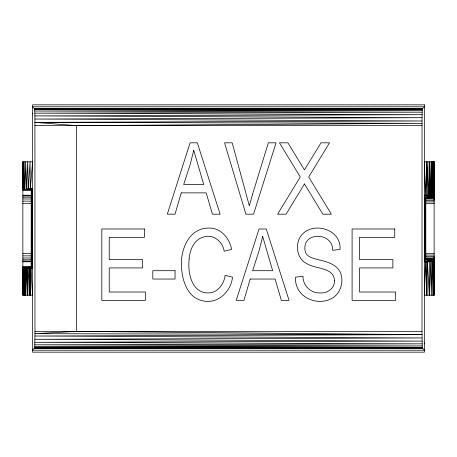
<?xml version="1.0" encoding="UTF-8"?>
<svg xmlns="http://www.w3.org/2000/svg" width="457" height="457" viewBox="0 0 457 457"><rect width="100%" height="100%" fill="white"/><g stroke="black" fill="none" stroke-linecap="round" stroke-linejoin="round"><path stroke-width="0.69" d="M34.972 331.376L34.743 347.731L32.578 350.216L424.41 350.216L422.262 347.914L422.011 331.376L422.045 117.7L422.302 108.892L424.41 106.784L32.578 106.784L34.686 108.892L34.921 115.889L34.972 331.376L422.011 331.376M424.41 197.355L425.41 197.561L425.798 198.092L434.104 197.647C433.499 195.39 430.58 195.379 428.689 195.185L426.924 161.807L425.421 195.15L424.41 161.807L434.133 161.807L434.133 200.423L425.798 200.423M425.633 259.279L432.391 261.158L432.83 295.193L433.367 260.61L425.764 259.085L433.95 259.873L433.802 295.193L433.367 260.61L425.69 259.216L432.391 261.158L431.288 295.193L431.02 261.547L424.41 261.358L424.719 259.633L424.41 261.358L429.334 261.775L427.398 261.85L426.924 295.193L425.421 261.85L424.41 295.193L434.133 295.193L433.95 259.873L425.793 258.993L434.15 258.908L425.798 258.908L424.599 259.639L424.41 261.358L427.398 261.85L429.272 295.193L429.334 261.775L433.367 260.61L434.15 258.908L434.133 256.577L425.798 256.577M434.15 198.092L425.798 198.092L434.001 197.247L433.802 161.807L433.682 196.693L425.747 197.881L433.373 196.39L432.83 161.807L432.385 195.836L425.633 197.721L432.333 195.819L431.288 161.807L431.225 195.493L425.507 197.624L431.808 195.642L431.288 161.807L430.174 195.31L424.41 195.642L424.547 197.355M32.578 268.19L32.578 267.196L23.404 267.334L23.181 295.193L22.959 267.196L32.578 268.19L30.916 268.122L32.578 295.193L22.85 295.193L22.85 267.088L30.482 267.111M425.798 199.024L434.15 199.024L434.133 161.807L434.001 197.247L425.781 197.961L433.682 196.693M31.185 189.912L32.578 189.804L23.044 189.769L23.181 161.807L23.598 189.626L22.85 189.912L30.288 189.889M430.174 195.31L429.272 161.807L428.689 195.185L424.41 195.642L425.41 197.561L431.02 195.447L431.288 161.807M23.404 267.334L24.152 295.193L24.455 267.516L32.578 267.196L31.185 267.088M431.808 195.642L425.598 197.687L432.333 195.819L432.83 161.807L433.042 196.162L425.747 197.881L433.396 196.413L433.802 161.807L433.95 197.127L425.781 197.961M27.443 267.842L27.711 295.193L27.443 267.699L26.695 267.773L27.711 295.193L28.74 267.956L30.059 295.193L30.476 268.088L32.367 268.122M426.421 195.15L426.924 161.807L427.398 195.15L424.41 195.15M23.598 189.626L24.152 161.807L24.707 189.449L23.598 189.626L32.304 189.809M32.116 267.185L32.578 267.196L24.004 267.448L24.152 295.193L24.992 267.585L25.375 267.516L25.701 295.193L26.695 267.773M30.059 295.193L29.596 267.956L29.311 268.002L30.059 295.193L30.916 268.122M32.578 113.976L32.618 113.113M424.364 343.887L424.41 343.024M429.272 295.193L431.02 261.547L425.513 259.376L432.391 261.158L425.57 259.336M32.15 189.769L32.578 189.249L24.707 189.449L26.249 189.278L25.701 161.807L24.707 189.449L30.288 189.095L32.578 161.807L22.85 161.807L22.85 295.193M425.404 259.439L431.02 261.547L425.376 259.456L424.41 261.358L424.833 259.616M425.21 259.525L424.41 261.358L424.959 259.593M425.199 259.53L424.41 261.358L425.01 259.582M424.41 261.358L425.113 259.553M32.15 189.095L32.578 188.81L26.249 189.267L27.711 161.807L28.145 189.272L26.249 189.267L32.578 189.249L28.145 189.061L30.059 161.807L30.288 188.884L32.578 188.81M25.375 267.631L31.402 267.631L32.578 267.196M432.385 195.836L425.701 197.801L433.042 196.162M31.23 189.626L32.578 189.249L31.23 189.449L31.185 267.374M425.747 197.881L433.396 196.413M31.402 267.334L32.367 267.196L22.959 267.196M428.689 195.185L424.41 195.642L424.662 197.361L424.41 195.642L429.329 195.225L429.272 161.807L429.454 195.236L424.41 195.642L424.799 197.378M30.482 267.956L29.596 268.025L32.367 268.025L31.402 267.631M76.656 331.376L34.972 333.661L422.017 334.633L76.656 331.376L76.656 125.624L34.966 122.367L422.022 120.985L34.949 119.043L422.045 117.7L34.921 115.889L422.085 114.69L34.875 113.147L422.131 112.182L34.823 111.022L422.182 110.354L34.766 109.629L422.245 109.269L34.726 109.086L422.302 108.892L34.686 108.892M31.402 267.196L31.944 267.179M431.02 195.447L424.41 195.642L424.901 197.395M76.656 125.624L422.017 123.339L34.966 122.367M422.017 334.633L34.961 336.015L422.034 337.957L34.938 339.3L422.068 341.111L34.903 342.31L422.108 343.853L34.852 344.818L422.159 345.978L34.801 346.646L422.217 347.371L34.743 347.731L422.262 347.914L34.686 348.108L422.302 348.108M34.972 125.624L422.011 125.624M22.85 190.009L31.185 190.009M22.85 195.242L31.185 195.242M22.85 195.916L31.185 195.916M22.85 197.201L31.185 197.201M22.85 198.995L31.185 198.995M22.85 201.149L31.185 201.149M425.798 201.925L434.133 201.925M22.85 203.491L31.185 203.491M425.798 203.491L434.133 203.491M22.85 253.509L31.185 253.509M425.798 253.509L434.133 253.509M425.798 255.075L434.133 255.075M22.85 255.851L31.185 255.851M22.85 258.005L31.185 258.005M425.798 257.977L434.15 257.977L434.133 295.193L434.133 161.807M22.85 259.799L31.185 259.799M22.85 261.084L31.185 261.084M22.85 261.758L31.185 261.758M424.41 261.85L427.398 261.85M22.85 266.991L31.185 266.991M27.18 267.819L32.367 268.025L25.992 267.699L25.701 295.193L24.992 267.585M24.455 267.448L23.987 267.448L24.152 295.193M30.288 188.884L32.15 188.924L32.15 189.272M425.724 259.17L433.367 260.61M31.402 267.819L32.367 268.025M425.238 197.487L424.41 195.642L424.993 197.413M426.421 261.85L426.924 295.193M22.85 161.807L23.044 189.769M23.141 267.265L23.181 295.193M425.798 197.47L425.798 259.53M425.513 197.47L425.513 259.53M424.679 197.47L424.679 259.53M32.304 189.626L32.304 267.374M31.47 189.626L31.402 267.956M189.164 259.039C187.53 272.132 191.312 292.777 207.929 292.948C217.566 293.217 224.113 284.151 225.107 275.337L232.522 277.188C230.962 291.852 217.178 304.888 202.063 300.649C188.724 297.678 183.057 283.077 181.852 270.858C179.075 252.95 187.45 227.974 208.826 228.066C220.834 227.677 229.631 238.343 231.596 249.385L224.181 251.236C222.776 241.667 213.448 233.858 203.742 236.96C193.991 239.314 189.792 249.979 189.164 259.039M334.484 280.724C334.85 288.316 327.161 293.548 320.054 292.948C310.823 293.383 302.802 285.556 302.968 276.262L295.553 277.188C294.102 297.216 318.306 307.795 333.747 297.233C340.197 292.371 343.053 283.706 341.43 275.885C339.431 265.157 327.68 261.747 318.495 259.782C313.576 258.285 306.447 257.211 305.196 251.219C304.156 246.854 305.219 241.822 308.943 239.022C318.003 232.562 333.364 237.931 332.627 250.31L340.042 249.385C341.556 227.786 309.292 219.983 299.495 238.257C295.079 247.117 297.793 259.513 307.213 263.872C315.638 269.093 334.193 267.282 334.484 280.724M193.722 150.244L190.403 163.76L183.685 184.531L203.742 184.531L193.722 150.244M262.644 236.423L259.33 249.933L252.607 270.704L272.669 270.704L262.644 236.423M252.464 194.596L249.333 205.85L232.185 142.818L224.553 142.818L245.9 214.19L253.566 214.19L276.039 142.818L268.339 142.818L252.464 194.596M181.252 192.871L175.02 214.19L167.302 214.19L190.101 142.818L197.327 142.818L220.137 214.19L212.431 214.19L206.187 192.871L181.252 192.871M250.173 279.044L243.947 300.363L236.229 300.363L259.028 228.991L266.254 228.991L289.064 300.363L281.358 300.363L275.114 279.044L250.173 279.044M304.488 183.937L286.076 214.19L277.605 214.19L300.255 176.968L279.461 142.818L287.933 142.818L304.431 169.913L321.043 142.818L329.514 142.818L308.715 176.996L331.365 214.19L322.893 214.19L304.488 183.937M431.225 195.493L425.427 197.573L431.225 195.493M424.41 104.836L32.578 104.836L32.578 352.164L424.41 352.164L424.41 104.836M144.463 228.991L101.825 228.991L101.825 300.363L145.389 300.363L145.389 292.023L109.24 292.023L109.24 267.922L142.613 267.922L142.613 259.582L109.24 259.582L109.24 237.332L144.463 237.332L144.463 228.991M394.728 228.991L352.096 228.991L352.096 300.363L395.659 300.363L395.659 292.023L359.51 292.023L359.51 267.922L392.877 267.922L392.877 259.582L359.51 259.582L359.51 237.332L394.728 237.332L394.728 228.991M175.054 270.704L152.804 270.704L152.804 279.044L175.054 279.044L175.054 270.704M425.17 197.464L424.41 195.642L425.119 197.447"/></g></svg>
